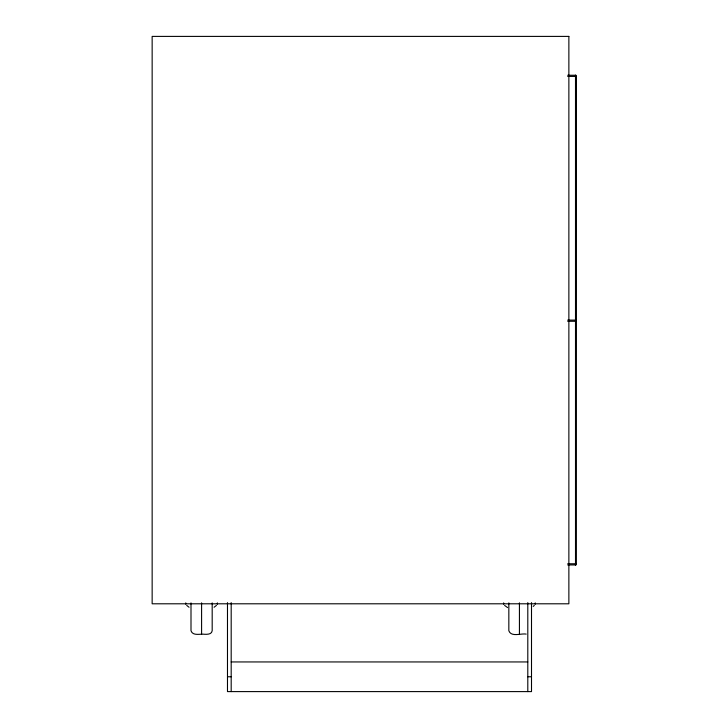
<?xml version="1.0" encoding="UTF-8"?>
<svg xmlns="http://www.w3.org/2000/svg" width="728" height="728" viewBox="0 0 728 728"><rect width="100%" height="100%" fill="white"/><g stroke="black" fill="none" stroke-linecap="round" stroke-linejoin="round"><path stroke-width="1.09" d="M216.434 605.414L214.096 607.252M534.307 605.414L533.205 606.415M526.198 634.097C521.02 633.151 511.211 637.4 508.836 630.748L508.836 602.893M191 602.893L191 630.748C192.847 636.381 200.537 633.569 204.741 634.279C207.462 634.397 211.784 634.334 212.185 630.748L212.185 602.893M567.694 75.248L575.848 75.248L575.848 564.946L567.694 564.946M567.694 76.422L575.848 76.422M567.694 320.102L575.848 320.102M567.694 321.276L575.848 321.276M567.694 563.772L575.848 563.772M231.186 661.943L527.8 661.943M227.482 676.767L231.186 676.767M527.8 676.767L531.504 676.767M507.589 607.589L504.586 605.414M189.053 607.252L186.714 605.414M575.821 564.946L575.748 75.248L575.566 564.946M575.502 75.248L575.502 564.946M535.244 602.875L535.244 604.249M531.504 602.62L531.504 691.6L227.482 691.6L227.482 602.62M527.8 602.62L527.8 691.6M519.428 602.839L519.428 634.325M503.658 602.875L503.658 604.249M231.186 602.62L231.186 691.6M217.363 602.875L217.363 604.249M201.592 602.839L201.592 634.325M185.776 602.875L185.776 604.249M568.868 36.4L152.152 36.4L152.152 603.794L568.868 603.794L568.868 36.4"/></g></svg>
